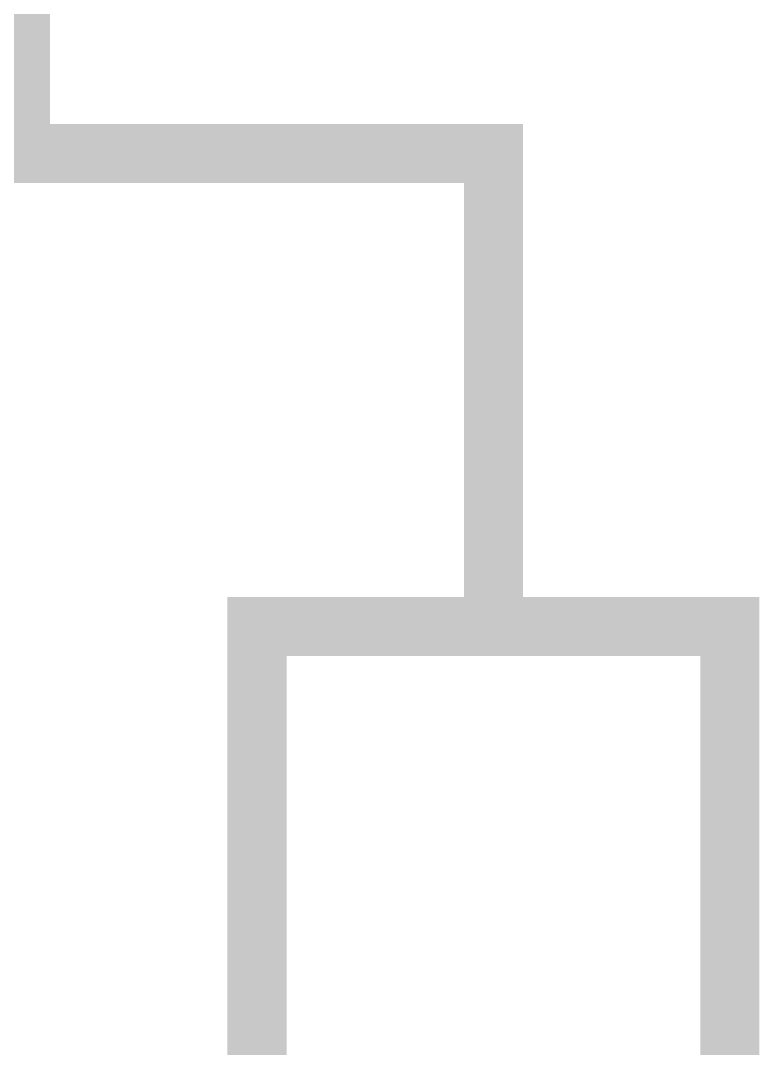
# Model space of a CAD drawing. Extents: x -40166 to 40284, y -45890 to 44060.
# Drawn here: x 12235 to 13485, y -18654 to -16915 of the extents above; entities that cross this region are included whole.
import ezdxf

# ---------------------------------------------------------------- set-up
doc = ezdxf.new("R2010")
doc.units = 0
for name, color, linetype in [('10', 12, 'CONTINUOUS'), ('11', 13, 'CONTINUOUS'), ('12', 14, 'CONTINUOUS'), ('13', 15, 'CONTINUOUS'), ('14', 16, 'CONTINUOUS'), ('15', 17, 'CONTINUOUS'), ('16', 18, 'CONTINUOUS'), ('17', 19, 'CONTINUOUS'), ('18', 20, 'CONTINUOUS'), ('19', 21, 'CONTINUOUS'), ('20', 22, 'CONTINUOUS'), ('21', 23, 'CONTINUOUS'), ('22', 24, 'CONTINUOUS'), ('23', 25, 'CONTINUOUS'), ('24', 26, 'CONTINUOUS'), ('25', 27, 'CONTINUOUS'), ('26', 28, 'CONTINUOUS'), ('27', 29, 'CONTINUOUS'), ('28', 30, 'CONTINUOUS'), ('29', 31, 'CONTINUOUS'), ('3', 6, 'CONTINUOUS'), ('30', 32, 'CONTINUOUS'), ('31', 33, 'CONTINUOUS'), ('32', 34, 'CONTINUOUS'), ('33', 35, 'CONTINUOUS'), ('34', 36, 'CONTINUOUS'), ('35', 37, 'CONTINUOUS'), ('36', 38, 'CONTINUOUS'), ('37', 39, 'CONTINUOUS'), ('38', 40, 'CONTINUOUS'), ('39', 41, 'CONTINUOUS'), ('40', 42, 'CONTINUOUS'), ('41', 43, 'CONTINUOUS'), ('42', 44, 'CONTINUOUS'), ('43', 45, 'CONTINUOUS'), ('44', 46, 'CONTINUOUS'), ('45', 47, 'CONTINUOUS'), ('46', 48, 'CONTINUOUS'), ('47', 49, 'CONTINUOUS'), ('48', 50, 'CONTINUOUS'), ('49', 51, 'CONTINUOUS'), ('5', 7, 'CONTINUOUS'), ('50', 52, 'CONTINUOUS'), ('6', 8, 'CONTINUOUS'), ('7', 9, 'CONTINUOUS'), ('8', 10, 'CONTINUOUS'), ('9', 11, 'CONTINUOUS'), ('L1D0_square', 2, 'CONTINUOUS'), ('L2D0_round', 3, 'CONTINUOUS')]:
    doc.layers.add(name, color=color, linetype=linetype)

# ---------------------------------------------------------------- blocks, each defined once
blk = doc.blocks.new('device')
at = {"layer": '10'}
for points in [[(-224, 1734), (-224, 1735), (476, 1734), (476, 1735)], [(-224, 1716), (-224, 1717), (476, 1716), (476, 1717)], [(576, 934), (576, 935), (1276, 934), (1276, 935)], [(576, 916), (576, 917), (1276, 916), (1276, 917)]]:
    blk.add_solid(points, dxfattribs=at)
at = {"layer": '11'}
for points in [[(-224, 1735), (-224, 1736), (476, 1735), (476, 1736)], [(-224, 1715), (-224, 1716), (476, 1715), (476, 1716)], [(576, 935), (576, 936), (1276, 935), (1276, 936)], [(576, 915), (576, 916), (1276, 915), (1276, 916)]]:
    blk.add_solid(points, dxfattribs=at)
at = {"layer": '12'}
for points in [[(-224, 1736), (-224, 1737), (476, 1736), (476, 1737)], [(-224, 1714), (-224, 1715), (476, 1714), (476, 1715)], [(576, 936), (576, 937), (1276, 936), (1276, 937)], [(576, 914), (576, 915), (1276, 914), (1276, 915)]]:
    blk.add_solid(points, dxfattribs=at)
at = {"layer": '13'}
for points in [[(-224, 1737), (-224, 1738), (476, 1737), (476, 1738)], [(-224, 1713), (-224, 1714), (476, 1713), (476, 1714)], [(576, 937), (576, 938), (1276, 937), (1276, 938)], [(576, 913), (576, 914), (1276, 913), (1276, 914)]]:
    blk.add_solid(points, dxfattribs=at)
at = {"layer": '14'}
for points in [[(-224, 1738), (-224, 1739), (476, 1738), (476, 1739)], [(-224, 1712), (-224, 1713), (476, 1712), (476, 1713)], [(576, 938), (576, 939), (1276, 938), (1276, 939)], [(576, 912), (576, 913), (1276, 912), (1276, 913)]]:
    blk.add_solid(points, dxfattribs=at)
at = {"layer": '15'}
for points in [[(-224, 1739), (-224, 1740), (476, 1739), (476, 1740)], [(-224, 1711), (-224, 1712), (476, 1711), (476, 1712)], [(576, 939), (576, 940), (1276, 939), (1276, 940)], [(576, 911), (576, 912), (1276, 911), (1276, 912)]]:
    blk.add_solid(points, dxfattribs=at)
at = {"layer": '16'}
for points in [[(-224, 1740), (-224, 1741), (476, 1740), (476, 1741)], [(-224, 1710), (-224, 1711), (476, 1710), (476, 1711)], [(576, 940), (576, 941), (1276, 940), (1276, 941)], [(576, 910), (576, 911), (1276, 910), (1276, 911)]]:
    blk.add_solid(points, dxfattribs=at)
at = {"layer": '17'}
for points in [[(-224, 1741), (-224, 1742), (476, 1741), (476, 1742)], [(-224, 1709), (-224, 1710), (476, 1709), (476, 1710)], [(576, 941), (576, 942), (1276, 941), (1276, 942)], [(576, 909), (576, 910), (1276, 909), (1276, 910)]]:
    blk.add_solid(points, dxfattribs=at)
at = {"layer": '18'}
for points in [[(-224, 1742), (-224, 1743), (476, 1742), (476, 1743)], [(-224, 1708), (-224, 1709), (476, 1708), (476, 1709)], [(576, 942), (576, 943), (1276, 942), (1276, 943)], [(576, 908), (576, 909), (1276, 908), (1276, 909)]]:
    blk.add_solid(points, dxfattribs=at)
at = {"layer": '19'}
for points in [[(-224, 1743), (-224, 1744), (476, 1743), (476, 1744)], [(-224, 1707), (-224, 1708), (476, 1707), (476, 1708)], [(576, 943), (576, 944), (1276, 943), (1276, 944)], [(576, 907), (576, 908), (1276, 907), (1276, 908)]]:
    blk.add_solid(points, dxfattribs=at)
at = {"layer": '20'}
for points in [[(-224, 1744), (-224, 1745), (476, 1744), (476, 1745)], [(-224, 1706), (-224, 1707), (476, 1706), (476, 1707)], [(576, 944), (576, 945), (1276, 944), (1276, 945)], [(576, 906), (576, 907), (1276, 906), (1276, 907)]]:
    blk.add_solid(points, dxfattribs=at)
at = {"layer": '21'}
for points in [[(-224, 1745), (-224, 1746), (476, 1745), (476, 1746)], [(-224, 1705), (-224, 1706), (476, 1705), (476, 1706)], [(576, 945), (576, 946), (1276, 945), (1276, 946)], [(576, 905), (576, 906), (1276, 905), (1276, 906)]]:
    blk.add_solid(points, dxfattribs=at)
at = {"layer": '22'}
for points in [[(-224, 1746), (-224, 1747), (476, 1746), (476, 1747)], [(-224, 1704), (-224, 1705), (476, 1704), (476, 1705)], [(576, 946), (576, 947), (1276, 946), (1276, 947)], [(576, 904), (576, 905), (1276, 904), (1276, 905)]]:
    blk.add_solid(points, dxfattribs=at)
at = {"layer": '23'}
for points in [[(-224, 1747), (-224, 1748), (476, 1747), (476, 1748)], [(-224, 1703), (-224, 1704), (476, 1703), (476, 1704)], [(576, 947), (576, 948), (1276, 947), (1276, 948)], [(576, 903), (576, 904), (1276, 903), (1276, 904)]]:
    blk.add_solid(points, dxfattribs=at)
at = {"layer": '24'}
for points in [[(-224, 1748), (-224, 1749), (476, 1748), (476, 1749)], [(-224, 1702), (-224, 1703), (476, 1702), (476, 1703)], [(576, 948), (576, 949), (1276, 948), (1276, 949)], [(576, 902), (576, 903), (1276, 902), (1276, 903)]]:
    blk.add_solid(points, dxfattribs=at)
at = {"layer": '25'}
for points in [[(-224, 1749), (-224, 1750), (476, 1749), (476, 1750)], [(-224, 1701), (-224, 1702), (476, 1701), (476, 1702)], [(576, 949), (576, 950), (1276, 949), (1276, 950)], [(576, 901), (576, 902), (1276, 901), (1276, 902)]]:
    blk.add_solid(points, dxfattribs=at)
at = {"layer": '26'}
for points in [[(-224, 1750), (-224, 1751), (476, 1750), (476, 1751)], [(-224, 1700), (-224, 1701), (476, 1700), (476, 1701)], [(576, 950), (576, 951), (1276, 950), (1276, 951)], [(576, 900), (576, 901), (1276, 900), (1276, 901)]]:
    blk.add_solid(points, dxfattribs=at)
at = {"layer": '27'}
for points in [[(-224, 1751), (-224, 1752), (476, 1751), (476, 1752)], [(-224, 1699), (-224, 1700), (476, 1699), (476, 1700)], [(576, 951), (576, 952), (1276, 951), (1276, 952)], [(576, 899), (576, 900), (1276, 899), (1276, 900)]]:
    blk.add_solid(points, dxfattribs=at)
at = {"layer": '28'}
for points in [[(-224, 1752), (-224, 1753), (476, 1752), (476, 1753)], [(-224, 1698), (-224, 1699), (476, 1698), (476, 1699)], [(576, 952), (576, 953), (1276, 952), (1276, 953)], [(576, 898), (576, 899), (1276, 898), (1276, 899)]]:
    blk.add_solid(points, dxfattribs=at)
at = {"layer": '29'}
for points in [[(-224, 1753), (-224, 1754), (476, 1753), (476, 1754)], [(-224, 1697), (-224, 1698), (476, 1697), (476, 1698)], [(576, 953), (576, 954), (1276, 953), (1276, 954)], [(576, 897), (576, 898), (1276, 897), (1276, 898)]]:
    blk.add_solid(points, dxfattribs=at)
at = {"layer": '3'}
for points in [[(-224, 1726), (-224, 1728), (476, 1726), (476, 1728)], [(-224, 1723), (-224, 1725), (476, 1723), (476, 1725)], [(576, 926), (576, 928), (1276, 926), (1276, 928)], [(576, 923), (576, 925), (1276, 923), (1276, 925)]]:
    blk.add_solid(points, dxfattribs=at)
at = {"layer": '30'}
for points in [[(-224, 1754), (-224, 1755), (476, 1754), (476, 1755)], [(-224, 1696), (-224, 1697), (476, 1696), (476, 1697)], [(576, 954), (576, 955), (1276, 954), (1276, 955)], [(576, 896), (576, 897), (1276, 896), (1276, 897)]]:
    blk.add_solid(points, dxfattribs=at)
at = {"layer": '31'}
for points in [[(-224, 1755), (-224, 1756), (476, 1755), (476, 1756)], [(-224, 1695), (-224, 1696), (476, 1695), (476, 1696)], [(576, 955), (576, 956), (1276, 955), (1276, 956)], [(576, 895), (576, 896), (1276, 895), (1276, 896)]]:
    blk.add_solid(points, dxfattribs=at)
at = {"layer": '32'}
for points in [[(-224, 1756), (-224, 1757), (476, 1756), (476, 1757)], [(-224, 1694), (-224, 1695), (476, 1694), (476, 1695)], [(576, 956), (576, 957), (1276, 956), (1276, 957)], [(576, 894), (576, 895), (1276, 894), (1276, 895)]]:
    blk.add_solid(points, dxfattribs=at)
at = {"layer": '33'}
for points in [[(-224, 1757), (-224, 1758), (476, 1757), (476, 1758)], [(-224, 1693), (-224, 1694), (476, 1693), (476, 1694)], [(576, 957), (576, 958), (1276, 957), (1276, 958)], [(576, 893), (576, 894), (1276, 893), (1276, 894)]]:
    blk.add_solid(points, dxfattribs=at)
at = {"layer": '34'}
for points in [[(-224, 1758), (-224, 1759), (476, 1758), (476, 1759)], [(-224, 1692), (-224, 1693), (476, 1692), (476, 1693)], [(576, 958), (576, 959), (1276, 958), (1276, 959)], [(576, 892), (576, 893), (1276, 892), (1276, 893)]]:
    blk.add_solid(points, dxfattribs=at)
at = {"layer": '35'}
for points in [[(-224, 1759), (-224, 1760), (476, 1759), (476, 1760)], [(-224, 1691), (-224, 1692), (476, 1691), (476, 1692)], [(576, 959), (576, 960), (1276, 959), (1276, 960)], [(576, 891), (576, 892), (1276, 891), (1276, 892)]]:
    blk.add_solid(points, dxfattribs=at)
at = {"layer": '36'}
for points in [[(-224, 1760), (-224, 1761), (476, 1760), (476, 1761)], [(-224, 1690), (-224, 1691), (476, 1690), (476, 1691)], [(576, 960), (576, 961), (1276, 960), (1276, 961)], [(576, 890), (576, 891), (1276, 890), (1276, 891)]]:
    blk.add_solid(points, dxfattribs=at)
at = {"layer": '37'}
for points in [[(-224, 1761), (-224, 1762), (476, 1761), (476, 1762)], [(-224, 1689), (-224, 1690), (476, 1689), (476, 1690)], [(576, 961), (576, 962), (1276, 961), (1276, 962)], [(576, 889), (576, 890), (1276, 889), (1276, 890)]]:
    blk.add_solid(points, dxfattribs=at)
at = {"layer": '38'}
for points in [[(-224, 1762), (-224, 1763), (476, 1762), (476, 1763)], [(-224, 1688), (-224, 1689), (476, 1688), (476, 1689)], [(576, 962), (576, 963), (1276, 962), (1276, 963)], [(576, 888), (576, 889), (1276, 888), (1276, 889)]]:
    blk.add_solid(points, dxfattribs=at)
at = {"layer": '39'}
for points in [[(-224, 1763), (-224, 1764), (476, 1763), (476, 1764)], [(-224, 1687), (-224, 1688), (476, 1687), (476, 1688)], [(576, 963), (576, 964), (1276, 963), (1276, 964)], [(576, 887), (576, 888), (1276, 887), (1276, 888)]]:
    blk.add_solid(points, dxfattribs=at)
at = {"layer": '40'}
for points in [[(-224, 1764), (-224, 1765), (476, 1764), (476, 1765)], [(-224, 1686), (-224, 1687), (476, 1686), (476, 1687)], [(576, 964), (576, 965), (1276, 964), (1276, 965)], [(576, 886), (576, 887), (1276, 886), (1276, 887)]]:
    blk.add_solid(points, dxfattribs=at)
at = {"layer": '41'}
for points in [[(-224, 1765), (-224, 1766), (476, 1765), (476, 1766)], [(-224, 1685), (-224, 1686), (476, 1685), (476, 1686)], [(576, 965), (576, 966), (1276, 965), (1276, 966)], [(576, 885), (576, 886), (1276, 885), (1276, 886)]]:
    blk.add_solid(points, dxfattribs=at)
at = {"layer": '42'}
for points in [[(-224, 1766), (-224, 1767), (476, 1766), (476, 1767)], [(-224, 1684), (-224, 1685), (476, 1684), (476, 1685)], [(576, 966), (576, 967), (1276, 966), (1276, 967)], [(576, 884), (576, 885), (1276, 884), (1276, 885)]]:
    blk.add_solid(points, dxfattribs=at)
at = {"layer": '43'}
for points in [[(-224, 1767), (-224, 1768), (476, 1767), (476, 1768)], [(-224, 1683), (-224, 1684), (476, 1683), (476, 1684)], [(576, 967), (576, 968), (1276, 967), (1276, 968)], [(576, 883), (576, 884), (1276, 883), (1276, 884)]]:
    blk.add_solid(points, dxfattribs=at)
at = {"layer": '44'}
for points in [[(-224, 1768), (-224, 1769), (476, 1768), (476, 1769)], [(-224, 1682), (-224, 1683), (476, 1682), (476, 1683)], [(576, 968), (576, 969), (1276, 968), (1276, 969)], [(576, 882), (576, 883), (1276, 882), (1276, 883)]]:
    blk.add_solid(points, dxfattribs=at)
at = {"layer": '45'}
for points in [[(-224, 1769), (-224, 1770), (476, 1769), (476, 1770)], [(-224, 1681), (-224, 1682), (476, 1681), (476, 1682)], [(576, 969), (576, 970), (1276, 969), (1276, 970)], [(576, 881), (576, 882), (1276, 881), (1276, 882)]]:
    blk.add_solid(points, dxfattribs=at)
at = {"layer": '46'}
for points in [[(-224, 1770), (-224, 1771), (476, 1770), (476, 1771)], [(-224, 1680), (-224, 1681), (476, 1680), (476, 1681)], [(576, 970), (576, 971), (1276, 970), (1276, 971)], [(576, 880), (576, 881), (1276, 880), (1276, 881)]]:
    blk.add_solid(points, dxfattribs=at)
at = {"layer": '47'}
for points in [[(-224, 1771), (-224, 1772), (476, 1771), (476, 1772)], [(-224, 1679), (-224, 1680), (476, 1679), (476, 1680)], [(576, 971), (576, 972), (1276, 971), (1276, 972)], [(576, 879), (576, 880), (1276, 879), (1276, 880)]]:
    blk.add_solid(points, dxfattribs=at)
at = {"layer": '48'}
for points in [[(-224, 1772), (-224, 1773), (476, 1772), (476, 1773)], [(-224, 1678), (-224, 1679), (476, 1678), (476, 1679)], [(576, 972), (576, 973), (1276, 972), (1276, 973)], [(576, 878), (576, 879), (1276, 878), (1276, 879)]]:
    blk.add_solid(points, dxfattribs=at)
at = {"layer": '49'}
for points in [[(-224, 1773), (-224, 1774), (476, 1773), (476, 1774)], [(-224, 1677), (-224, 1678), (476, 1677), (476, 1678)], [(576, 973), (576, 974), (1276, 973), (1276, 974)], [(576, 877), (576, 878), (1276, 877), (1276, 878)]]:
    blk.add_solid(points, dxfattribs=at)
at = {"layer": '5'}
for points in [[(-224, 1728), (-224, 1730), (476, 1728), (476, 1730)], [(-224, 1721), (-224, 1723), (476, 1721), (476, 1723)], [(576, 928), (576, 930), (1276, 928), (1276, 930)], [(576, 921), (576, 923), (1276, 921), (1276, 923)]]:
    blk.add_solid(points, dxfattribs=at)
at = {"layer": '50'}
for points in [[(-224, 1774), (-224, 1775), (476, 1774), (476, 1775)], [(-224, 1676), (-224, 1677), (476, 1676), (476, 1677)], [(-224, 1675), (-224, 1676), (476, 1675), (476, 1676)], [(576, 974), (576, 975), (1276, 974), (1276, 975)], [(576, 876), (576, 877), (1276, 876), (1276, 877)], [(576, 875), (576, 876), (1276, 875), (1276, 876)]]:
    blk.add_solid(points, dxfattribs=at)
at = {"layer": '6'}
for points in [[(-224, 1730), (-224, 1731), (476, 1730), (476, 1731)], [(-224, 1720), (-224, 1721), (476, 1720), (476, 1721)], [(576, 930), (576, 931), (1276, 930), (1276, 931)], [(576, 920), (576, 921), (1276, 920), (1276, 921)]]:
    blk.add_solid(points, dxfattribs=at)
at = {"layer": '7'}
for points in [[(-224, 1731), (-224, 1732), (476, 1731), (476, 1732)], [(-224, 1719), (-224, 1720), (476, 1719), (476, 1720)], [(576, 931), (576, 932), (1276, 931), (1276, 932)], [(576, 919), (576, 920), (1276, 919), (1276, 920)]]:
    blk.add_solid(points, dxfattribs=at)
at = {"layer": '8'}
for points in [[(-224, 1732), (-224, 1733), (476, 1732), (476, 1733)], [(-224, 1718), (-224, 1719), (476, 1718), (476, 1719)], [(576, 932), (576, 933), (1276, 932), (1276, 933)], [(576, 918), (576, 919), (1276, 918), (1276, 919)]]:
    blk.add_solid(points, dxfattribs=at)
at = {"layer": '9'}
for points in [[(-224, 1733), (-224, 1734), (476, 1733), (476, 1734)], [(-224, 1717), (-224, 1718), (476, 1717), (476, 1718)], [(576, 933), (576, 934), (1276, 933), (1276, 934)], [(576, 917), (576, 918), (1276, 917), (1276, 918)]]:
    blk.add_solid(points, dxfattribs=at)
at = {"layer": 'L1D0_square'}
for points in [[(76, 1675), (76, 2575), (176, 1675), (176, 2575)], [(376, 1675), (376, 1775), (976, 1675), (976, 1775)], [(876, 875), (876, 1775), (976, 875), (976, 1775)], [(476, 875), (476, 975), (676, 875), (676, 975)], [(476, 75), (476, 975), (576, 75), (576, 975)], [(1176, 875), (1176, 975), (1376, 875), (1376, 975)], [(1276, 75), (1276, 975), (1376, 75), (1376, 975)]]:
    blk.add_solid(points, dxfattribs=at)
at = {"layer": 'L2D0_round'}
for points in [[(-224, 1675), (-224, 1775), (476, 1675), (476, 1775)], [(576, 875), (576, 975), (1276, 875), (1276, 975)]]:
    blk.add_solid(points, dxfattribs=at)

msp = doc.modelspace()

# ---------------------------------------------------------------- block references
msp.add_blockref('device', (12109, -18865))
msp.add_blockref('device', (12109, -18865))

doc.saveas('drawing.dxf')
